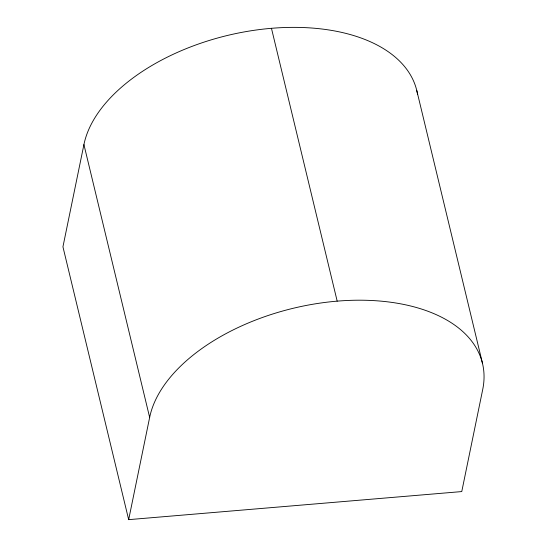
<?xml version="1.0" encoding="UTF-8"?>
<svg xmlns="http://www.w3.org/2000/svg" width="547" height="547" viewBox="0 0 547 547"><rect width="100%" height="100%" fill="white"/><g stroke="black" fill="none" stroke-linecap="round" stroke-linejoin="round"><path stroke-width="0.82" d="M417.573 94.446A171.054 97.824 -13.5 0 0 252.967 30.475A171.054 97.824 -13.5 0 0 83.923 144.579L62.939 246.813L128.668 519.65L461.764 491.575L482.748 389.341A171.054 97.824 -13.5 0 0 337.184 301.144L271.456 28.307M128.668 519.65L149.652 417.416L83.923 144.579M416.773 90.522L482.502 363.358M149.652 417.416A171.054 97.824 -13.5 0 1 337.184 301.144"/></g></svg>
